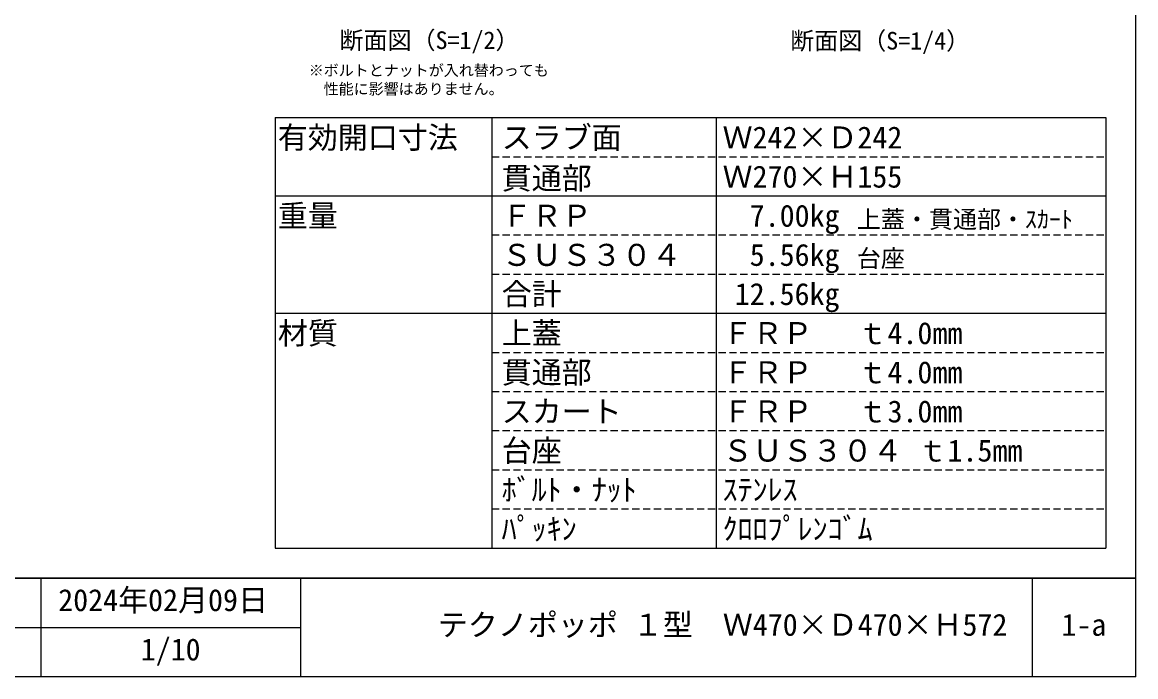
# Model space of a CAD drawing. Units: millimetres at full size, sheet at 1:10, with parts at other scales. Extents: x -10475 to 9199, y -10092 to 10143.
# Drawn here: x 7343 to 9199, y 6756 to 7846 of the extents above; entities that cross this region are included whole.
import ezdxf
from ezdxf.enums import TextEntityAlignment as Align

# ---------------------------------------------------------------- set-up
doc = ezdxf.new("R2010")
doc.units = ezdxf.units.MM
doc.header["$LTSCALE"] = 10
doc.linetypes.add('DASHED1', pattern=[1.8, 1.2, -0.6])
for name, color, linetype in [('0-2_概要', 6, 'Continuous'), ('0-F_図面枠', 7, 'Continuous'), ('E-B', 7, 'Continuous'), ('F-B_タイトル', 2, 'Continuous')]:
    doc.layers.add(name, color=color, linetype=linetype)
doc.styles.add('ＭＳ ゴシック', font='')
doc.styles.get('ＭＳ ゴシック').set_extended_font_data('MS Gothic')

msp = doc.modelspace()

# ---------------------------------------------------------------- linework, layer by layer
at = {"layer": '0-2_概要', "color": 7}
for p, q in [((7764.44, 7687.32), (9148.81, 7687.32)), ((7764.44, 7687.32), (7764.44, 6970.46)), ((8125.67, 7687.32), (8125.67, 6970.46)), ((8499.58, 7687.32), (8499.58, 6970.46)), ((9148.81, 7687.32), (9148.81, 6970.46)), ((7764.44, 7556.98), (9148.81, 7556.98)), ((7764.44, 7361.47), (9148.81, 7361.47)), ((7764.44, 6970.46), (9148.81, 6970.46))]:
    msp.add_line(p, q, dxfattribs=at)
at = {"layer": '0-2_概要', "color": 7, "linetype": 'DASHED1'}
for p, q in [((8125.67, 7622.15), (9148.81, 7622.15)), ((8125.67, 7491.81), (9148.81, 7491.81)), ((8125.67, 7426.64), (9148.81, 7426.64)), ((8125.67, 7296.3), (9148.81, 7296.3)), ((8125.67, 7231.13), (9148.81, 7231.13)), ((8125.67, 7165.96), (9148.81, 7165.96)), ((8125.67, 7100.79), (9148.81, 7100.79)), ((8125.67, 7035.62), (9148.81, 7035.62))]:
    msp.add_line(p, q, dxfattribs=at)
at = {"layer": '0-F_図面枠'}
for p, q in [((5198.81, 6920.46), (9198.81, 6920.46)), ((9198.81, 6920.46), (5406.39, 6920.46)), ((7374.32, 6920.46), (7374.32, 6756.12)), ((7806.75, 6920.46), (7806.75, 6756.12)), ((9026.27, 6920.46), (9026.27, 6756.12)), ((9198.81, 6756.12), (5198.81, 6756.12))]:
    msp.add_line(p, q, dxfattribs=at)
for points in [[(9198.81, 6756.12), (9198.81, 9516.12), (5198.81, 9516.12), (5198.81, 6756.12)], [(6447.04, 6838.29), (7066.53, 6838.29), (7806.75, 6838.29)]]:
    msp.add_lwpolyline(points, dxfattribs=at)

# ---------------------------------------------------------------- texts
at = {"layer": '0-2_概要', "style": 'ＭＳ ゴシック'}
for s, p in [('有効開口寸法', (7768.99, 7624.8)), ('スラブ面', (8142.12, 7624.8)), ('Ｗ242×Ｄ242', (8510.22, 7624.8)), ('貫通部', (8142.12, 7556.98)), ('Ｗ270×Ｈ155', (8510.22, 7559.63)), ('重量', (7768.99, 7494.46)), ('ＦＲＰ', (8142.12, 7494.46)), ('7.00kg', (8555.5, 7494.46)), ('5.56kg', (8555.5, 7429.29)), ('ＳＵＳ３０４', (8142.12, 7429.29)), ('合計', (8142.12, 7364.12)), ('12.56kg', (8530.5, 7364.12)), ('材質', (7768.99, 7298.95)), ('上蓋', (8142.12, 7298.95)), ('ＦＲＰ\u3000 ｔ4.0mm', (8510.22, 7298.95)), ('貫通部', (8142.12, 7233.78)), ('ＦＲＰ\u3000 ｔ4.0mm', (8510.22, 7233.78)), ('スカート', (8142.12, 7168.61)), ('ＦＲＰ\u3000 ｔ3.0mm', (8510.22, 7168.61)), ('台座', (8142.12, 7103.44)), ('ＳＵＳ３０４ ｔ1.5mm', (8510.22, 7103.44)), ('ﾎﾞﾙﾄ・ﾅｯﾄ', (8142.12, 7038.27)), ('ｽﾃﾝﾚｽ', (8510.22, 7038.27)), ('ﾊﾟｯｷﾝ', (8142.12, 6973.1)), ('ｸﾛﾛﾌﾟﾚﾝｺﾞﾑ', (8510.22, 6973.1))]:
    msp.add_text(s, height=36.66, dxfattribs=at).set_placement(p, align=Align.BOTTOM_LEFT)
at = {"layer": '0-2_概要', "color": 7, "style": 'ＭＳ ゴシック'}
for s, p in [('上蓋・貫通部・ｽｶｰﾄ', (8734.12, 7494.46)), ('台座', (8734.12, 7429.29))]:
    msp.add_text(s, height=29.33, dxfattribs=at).set_placement(p, align=Align.BOTTOM_LEFT)
at = {"layer": '0-F_図面枠', "color": 6, "style": 'ＭＳ ゴシック'}
for s, p in [('2024年02月09日', (7403.04, 6854.37)), ('テクノポッポ １型\u3000Ｗ470×Ｄ470×Ｈ572', (8035.69, 6813.29)), ('1-a', (9075.04, 6813.29)), ('1/10', (7540.54, 6772.2))]:
    msp.add_text(s, height=36.66, dxfattribs=at).set_placement(p, align=Align.BOTTOM_LEFT)
at = {"layer": 'E-B', "color": 2, "style": 'ＭＳ ゴシック'}
msp.add_text('断面図（S=1/2）', height=29.33, dxfattribs=at).set_placement((7871.9, 7792.65), align=Align.BOTTOM_LEFT)
at = {"layer": 'E-B', "color": 3, "style": 'ＭＳ ゴシック'}
for s, p in [('※ボルトとナットが入れ替わっても', (7820.57, 7751.25)), ('性能に影響はありません。', (7845.37, 7720.37))]:
    msp.add_text(s, height=18.33, dxfattribs=at).set_placement(p, align=Align.BOTTOM_LEFT)
at = {"layer": 'F-B_タイトル', "style": 'ＭＳ ゴシック'}
msp.add_text('断面図（S=1/4）', height=29.33, dxfattribs=at).set_placement((8623.01, 7791.75), align=Align.BOTTOM_LEFT)

doc.saveas('drawing.dxf')
